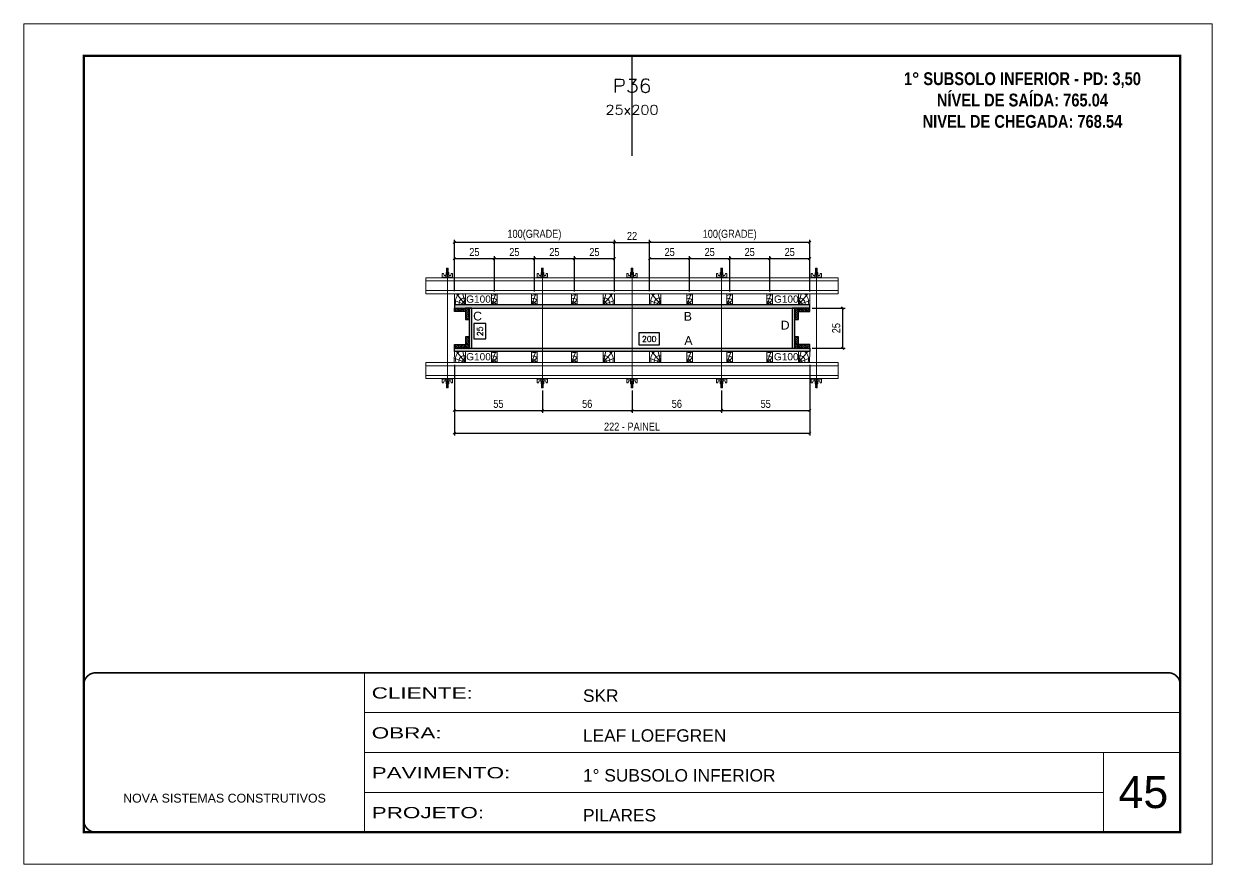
# Model space of a CAD drawing. Extents: x 14400 to 27878, y -21631 to 6985.
# Drawn here: x 14413 to 15898, y -6700 to -5650 of the extents above; entities that cross this region are included whole.
import ezdxf
from ezdxf.enums import TextEntityAlignment as Align

# ---------------------------------------------------------------- set-up
doc = ezdxf.new("R2010")
doc.units = 0
for name, pattern in [('CONTINUO', [0]), ('DASHED', [0.75, 0.5, -0.25]), ('HIDDEN', [0.375, 0.25, -0.125])]:
    doc.linetypes.add(name, pattern=pattern)
for name, color, linetype, lineweight in [('CARIMBO', 255, 'Continuous', 9), ('Folhas', 255, 'Continuous', 9), ('Hachura', 251, 'Continuous', 9), ('Madeira', 126, 'Continuous', 18), ('Perfil Metálico', 224, 'Continuous', 18), ('SARRAFO DE PRESSAO', 251, 'DASHED', 9), ('Texto Seção', 7, 'Continuous', 15)]:
    doc.layers.add(name, color=color, linetype=linetype, lineweight=lineweight)
for name, color, linetype in [('CHAPA', 1, 'Continuous'), ('COTA', 241, 'Continuous'), ('NOMENCLATURA', 7, 'Continuous'), ('SARRAFO', 251, 'Continuous'), ('Texto de Titulo', 7, 'Continuous'), ('Texto Qtd Sarr', 242, 'Continuous'), ('TEXTO_GERAL', 7, 'Continuous')]:
    doc.layers.add(name, color=color, linetype=linetype)
doc.styles.add('ARIAL', font='arial.ttf')
doc.styles.add('COTA TECNICA 2X', font='techl___.ttf', dxfattribs={"height": 10})
doc.styles.add('ROMANC', font='techb___.ttf', dxfattribs={"height": 2.5})
doc.styles.add('ROMANS', font='romans.shx')
doc.styles.add('SANSSERIF', font='sas_____.pfb')
doc.styles.add('Tecnologia', font='')
doc.styles.get('Tecnologia').set_extended_font_data('Forgotten Futurist')
doc.dimstyles.new('SECAO PILAR', dxfattribs={"dimtxt": 10, "dimasz": 3, "dimexe": 3, "dimexo": 3, "dimgap": 3, "dimtad": 1, "dimdec": 1, "dimlfac": 0.5, "dimzin": 12, "dimdsep": 46, "dimtxsty": 'COTA TECNICA 2X', "dimblk1": 'OBLIQUE', "dimblk2": 'OBLIQUE', "dimsah": 1, "dimcen": 0.9, "dimclrd": 256, "dimclre": 256, "dimclrt": 256, "dimadec": 1, "dimazin": 3, "dimtfac": 1, "dimtdec": 1, "dimtmove": 0, "dimatfit": 3, "dimfxl": 1, "dimtolj": 1, "dimtzin": 12, "dimarcsym": 0})
doc.dimstyles.new('SECÇÃO 2', dxfattribs={"dimtxt": 7, "dimasz": 6, "dimexe": 0.18, "dimexo": 2, "dimgap": -4, "dimtad": 3, "dimdec": 1, "dimlfac": 0.5, "dimzin": 12, "dimdsep": 46, "dimtxsty": 'ROMANS', "dimblk": 'ARCHTICK', "dimcen": 0.09, "dimse1": 1, "dimse2": 1, "dimsd1": 1, "dimsd2": 1, "dimclrd": 180, "dimclre": 5, "dimclrt": 1, "dimadec": 0, "dimazin": 3, "dimtfac": 1, "dimtdec": 1, "dimtofl": 0, "dimtmove": 0, "dimatfit": 3, "dimldrblk": 'ARCHTICK', "dimfxl": 1, "dimtolj": 1, "dimtzin": 0, "dimarcsym": 0})

# ---------------------------------------------------------------- blocks, each defined once
blk = doc.blocks.new('9999999999')
at = {"color": 30, "linetype": 'CONTINUO'}
for p, q in [((98564.6, 34230.2), (98564.6, 34429.4)), ((98564.6, 34379.6), (99584, 34379.6)), ((98564.6, 34329.8), (99488, 34329.8)), ((99584, 34329.8), (99488, 34329.8)), ((99488, 34329.8), (99488, 34230.2)), ((98564.6, 34280), (99488, 34280))]:
    blk.add_line(p, q, dxfattribs=at)
at = {"color": 30, "linetype": 'CONTINUO', "const_width": 2}
blk.add_lwpolyline([(99584, 34230.2), (99584, 34414.4, 0.414214), (99569, 34429.4), (98229, 34429.4, 0.414214), (98214, 34414.4), (98214, 34245.2, 0.414214), (98229, 34230.2), (99584, 34230.2)], format="xyb", dxfattribs=at)
at = {"layer": 'Folhas'}
blk.add_lwpolyline([(98139, 34190.2), (99624, 34190.2), (99624, 35240.2), (98139, 35240.2)], close=True, dxfattribs=at)
at = {"layer": 'Folhas', "color": 30, "const_width": 3}
blk.add_lwpolyline([(98214, 34230.2), (99584, 34230.2), (99584, 35200.2), (98214, 35200.2)], close=True, dxfattribs=at)
at = {"color": 7, "linetype": 'Continuous', "ltscale": 5, "style": 'ARIAL'}
for s, height, p in [('SKR', 15.48, (98837.7, 34393.1)), ('LEAF LOEFGREN', 15.483, (98837.7, 34343.3)), ('1° SUBSOLO INFERIOR', 15.483, (98837.7, 34293.5)), ('NOVA SISTEMAS CONSTRUTIVOS', 11.059, (98263.2, 34267.2)), ('PILARES', 15.48, (98837.7, 34243.7))]:
    blk.add_text(s, height=height, dxfattribs=at).set_placement(p)
at = {"layer": 'Folhas', "color": 7, "style": 'Tecnologia', "width": 1.5}
for s, p in [('CLIENTE:', (98573.7, 34397.2)), ('OBRA:', (98573.7, 34347.3)), ('PAVIMENTO:', (98573.7, 34297.5)), ('PROJETO:', (98573.7, 34247.7))]:
    blk.add_text(s, height=14, dxfattribs=at).set_placement(p)
blk = doc.blocks.new('*D2456')
at = {"layer": 'COTA', "color": 180, "lineweight": -2, "transparency": 16777216}
for p, q in [((14990.9, -6024.1), (14975.9, -6024.1)), ((14975.9, -6024.1), (14975.9, -6043.4)), ((14990.9, -6043.4), (14990.9, -6024.1)), ((14975.9, -6043.4), (14990.9, -6043.4))]:
    blk.add_line(p, q, dxfattribs=at)
at = {"layer": 'Defpoints', "color": 0, "transparency": 16777216}
for p in [(14990.8, -6004.9), (14990.8, -6054.9), (14994.9, -6054.9)]:
    blk.add_point(p, dxfattribs=at)
at = {"layer": 'COTA', "color": 1, "transparency": 16777216, "insert": (14983.4, -6033.8), "char_height": 7, "attachment_point": 5, "rotation": 90, "style": 'ROMANS'}
blk.add_mtext('\\A1;25', dxfattribs=at)
blk = doc.blocks.new('_ArchTick')
at = {"color": 0, "linetype": 'ByBlock', "const_width": 0.15}
blk.add_lwpolyline([(-0.5, -0.5), (0.5, 0.5)], dxfattribs=at)
blk = doc.blocks.new('*D2457')
at = {"layer": 'COTA', "color": 180, "lineweight": -2, "transparency": 16777216}
for p, q in [((15208, -6035.9), (15182, -6035.9)), ((15182, -6035.9), (15182, -6050.9)), ((15208, -6050.9), (15208, -6035.9)), ((15182, -6050.9), (15208, -6050.9))]:
    blk.add_line(p, q, dxfattribs=at)
at = {"layer": 'Defpoints', "color": 0, "transparency": 16777216}
for p in [(14973.5, -6054.9), (15373.5, -6054.9), (15373.5, -6054.9)]:
    blk.add_point(p, dxfattribs=at)
at = {"layer": 'COTA', "color": 1, "transparency": 16777216, "insert": (15195, -6043.4), "char_height": 7, "attachment_point": 5, "style": 'ROMANS'}
blk.add_mtext('\\A1;200', dxfattribs=at)
blk = doc.blocks.new('_Oblique')
at = {"color": 0, "linetype": 'ByBlock', "lineweight": -2}
blk.add_line((-0.5, -0.5), (0.5, 0.5), dxfattribs=at)
blk = doc.blocks.new('*D2458')
at = {"layer": 'COTA', "lineweight": -2, "transparency": 16777216}
for p, q in [((14951.5, -6075.8), (14951.5, -6164)), ((15395.5, -6075.8), (15395.5, -6164)), ((14951.5, -6161), (15395.5, -6161))]:
    blk.add_line(p, q, dxfattribs=at)
at = {"layer": 'Defpoints', "color": 0, "transparency": 16777216}
for p in [(14951.5, -6072.8), (15395.5, -6072.8), (15395.5, -6161)]:
    blk.add_point(p, dxfattribs=at)
at = {"layer": 'COTA', "lineweight": -2, "transparency": 16777216, "xscale": 3, "yscale": 3, "zscale": 3, "rotation": 180}
blk.add_blockref('_Oblique', (14951.5, -6161), dxfattribs=at)
at = {"layer": 'COTA', "lineweight": -2, "transparency": 16777216, "xscale": 3, "yscale": 3, "zscale": 3}
blk.add_blockref('_Oblique', (15395.5, -6161), dxfattribs=at)
at = {"layer": 'COTA', "transparency": 16777216, "insert": (15173.5, -6152.9), "char_height": 10, "attachment_point": 5, "style": 'COTA TECNICA 2X'}
blk.add_mtext('\\A1;222 - PAINEL', dxfattribs=at)
blk = doc.blocks.new('*D2459')
at = {"layer": 'COTA', "lineweight": -2, "transparency": 16777216}
for p, q in [((14951.5, -6075.9), (14951.5, -6135.6)), ((15061.5, -6107.6), (15061.5, -6135.6)), ((14951.5, -6132.6), (15061.5, -6132.6))]:
    blk.add_line(p, q, dxfattribs=at)
at = {"layer": 'Defpoints', "color": 0, "transparency": 16777216}
for p in [(14951.5, -6072.9), (15061.5, -6104.6), (15061.5, -6132.6)]:
    blk.add_point(p, dxfattribs=at)
at = {"layer": 'COTA', "lineweight": -2, "transparency": 16777216, "xscale": 3, "yscale": 3, "zscale": 3, "rotation": 180}
blk.add_blockref('_Oblique', (14951.5, -6132.6), dxfattribs=at)
at = {"layer": 'COTA', "lineweight": -2, "transparency": 16777216, "xscale": 3, "yscale": 3, "zscale": 3}
blk.add_blockref('_Oblique', (15061.5, -6132.6), dxfattribs=at)
at = {"layer": 'COTA', "transparency": 16777216, "insert": (15006.5, -6124.5), "char_height": 10, "attachment_point": 5, "style": 'COTA TECNICA 2X'}
blk.add_mtext('\\A1;55', dxfattribs=at)
blk = doc.blocks.new('*D2460')
at = {"layer": 'COTA', "lineweight": -2, "transparency": 16777216}
for p, q in [((15395.5, -6075.9), (15395.5, -6135.6)), ((15285.5, -6107.6), (15285.5, -6135.6)), ((15285.5, -6132.6), (15395.5, -6132.6))]:
    blk.add_line(p, q, dxfattribs=at)
at = {"layer": 'Defpoints', "color": 0, "transparency": 16777216}
for p in [(15395.5, -6072.9), (15285.5, -6104.6), (15395.5, -6132.6)]:
    blk.add_point(p, dxfattribs=at)
at = {"layer": 'COTA', "lineweight": -2, "transparency": 16777216, "xscale": 3, "yscale": 3, "zscale": 3, "rotation": 180}
blk.add_blockref('_Oblique', (15285.5, -6132.6), dxfattribs=at)
at = {"layer": 'COTA', "lineweight": -2, "transparency": 16777216, "xscale": 3, "yscale": 3, "zscale": 3}
blk.add_blockref('_Oblique', (15395.5, -6132.6), dxfattribs=at)
at = {"layer": 'COTA', "transparency": 16777216, "insert": (15340.5, -6124.5), "char_height": 10, "attachment_point": 5, "style": 'COTA TECNICA 2X'}
blk.add_mtext('\\A1;55', dxfattribs=at)
blk = doc.blocks.new('C')
at = {"layer": 'Hachura', "color": 0}
for p, q in [((0, 3.22), (0, -3.22)), ((0.45, 3.22), (0, 3.22)), ((0.46, 3.16), (0, 3.16)), ((0.46, 3.05), (0, 3.05)), ((0.46, 2.88), (0, 2.88)), ((0, 2.75), (0, -1.16)), ((0.46, 2.65), (0, 2.65)), ((0.46, 2.23), (0, 2.23)), ((0.46, 1.51), (0, 1.51)), ((0.39, 0.49), (0.17, 0.49)), ((0.45, -3.23), (0.45, 3.22)), ((0.45, 3.22), (2.58, 3.22)), ((1.74, 0.97), (0.45, 0.97)), ((1.45, 0.1), (0.45, 0.1)), ((1.35, 1.94), (1.35, 0.96)), ((2.58, 2.39), (1.47, 2.09)), ((1.74, -0.97), (1.74, 0.97)), ((1.74, 0.97), (1.74, 0.84)), ((1.74, 0.97), (1.74, 0.84)), ((1.74, 0.84), (3.35, 0.84)), ((3.35, 0.45), (1.74, 0.45)), ((2.58, 3.22), (2.58, 2.39)), ((3.32, 0.84), (3.32, -0.84)), ((3.35, 0.84), (3.35, -0.84)), ((3.68, 0.45), (3.35, 0.45)), ((3.84, -0.52), (3.35, 0.45)), ((3.35, 0.06), (3.67, -0.57)), ((3.68, 0.45), (4.16, -0.52)), ((3.72, 0.5), (4.25, -0.57)), ((4.37, -0.55), (3.83, 0.53)), ((4.15, 0.45), (3.93, 0.45)), ((4.42, -0.52), (3.93, 0.45)), ((4.15, 0.45), (4.26, 0.45)), ((4.26, 0.45), (4.74, -0.52)), ((4.3, 0.5), (4.83, -0.57)), ((4.95, -0.55), (4.41, 0.53)), ((4.51, 0.45), (4.84, 0.45)), ((5, -0.52), (4.51, 0.45)), ((4.84, 0.45), (5.32, -0.52)), ((4.88, 0.5), (5.41, -0.57)), ((5.53, -0.55), (4.99, 0.53)), ((5.58, -0.52), (5.09, 0.45)), ((5.42, 0.45), (5.09, 0.45)), ((5.58, -0.52), (5.09, 0.45)), ((5.42, 0.45), (5.74, -0.19)), ((5.46, 0.5), (5.74, -0.07)), ((5.74, 0.19), (5.57, 0.53)), ((5.74, 0.32), (5.68, 0.45)), ((5.68, 0.45), (5.74, 0.45)), ((5.74, 0.45), (5.9, 0.29)), ((5.74, 0.45), (5.74, -0.52)), ((5.9, -0.36), (5.9, 0.29)), ((0.45, 0), (0, 0)), ((0.46, -1.52), (0, -1.52)), ((0.46, -2.23), (0, -2.23)), ((0.46, -2.65), (0, -2.65)), ((0.46, -2.88), (0, -2.88)), ((0.46, -3.05), (0, -3.05)), ((0.46, -3.16), (0, -3.16)), ((0, -3.22), (2.57, -3.22)), ((0.08, -0.48), (0.29, -0.48)), ((0.29, -0.48), (0.4, -0.48)), ((0.45, 0), (0.45, -0.97)), ((0.45, -0.16), (1.45, -0.16)), ((0.45, -0.65), (0.45, -0.32)), ((0.45, -3.23), (0.45, -0.65)), ((0.45, -0.97), (1.74, -0.97)), ((1.35, -1.94), (1.35, -0.97)), ((2.58, -2.39), (1.47, -2.1)), ((3.35, -0.32), (1.74, -0.32)), ((3.35, -0.84), (1.74, -0.84)), ((2.58, -3.23), (2.58, -2.39)), ((3.35, -0.07), (3.58, -0.52)), ((3.35, -0.52), (3.58, -0.52)), ((3.84, -0.52), (4.16, -0.52)), ((4.42, -0.52), (4.74, -0.52)), ((4.63, -0.52), (4.74, -0.52)), ((5, -0.52), (5.32, -0.52)), ((5.58, -0.52), (5.74, -0.52)), ((5.74, -0.52), (5.9, -0.36)), ((5.74, -0.52), (5.74, -0.52))]:
    blk.add_line(p, q, dxfattribs=at)
for centre, radius, start, end in [((1.52, 1.94), 0.161, 104.74356, 180), ((1.44, -0.03), 0.129, 272.69497, 87.30503), ((3.81, 0.39), 0.143, 25.56881, 154.43119), ((4.39, 0.39), 0.143, 25.56881, 154.43119), ((4.97, 0.39), 0.143, 25.56881, 154.43119), ((5.55, 0.39), 0.143, 25.56881, 154.43119), ((0.17, -0.37), 0.174, 221.74404, 317.85924), ((1.52, -1.94), 0.161, 180, 255.25644), ((3.71, -0.4), 0.174, 222.14076, 318.25596), ((4.29, -0.4), 0.174, 222.14076, 318.25596), ((4.87, -0.4), 0.174, 222.14076, 318.25596), ((5.45, -0.4), 0.174, 222.14076, 318.25596), ((5.61, -0.4), 0.174, 317.85924, 318.25596)]:
    blk.add_arc(centre, radius, start, end, dxfattribs=at)
blk = doc.blocks.new('*D2473')
at = {"layer": 'COTA', "lineweight": -2, "transparency": 16777216}
for p, q in [((15173.5, -6107.6), (15173.5, -6135.6)), ((15285.5, -6107.6), (15285.5, -6135.6)), ((15173.5, -6132.6), (15285.5, -6132.6))]:
    blk.add_line(p, q, dxfattribs=at)
at = {"layer": 'Defpoints', "color": 0, "transparency": 16777216}
for p in [(15173.5, -6104.6), (15285.5, -6104.6), (15285.5, -6132.6)]:
    blk.add_point(p, dxfattribs=at)
at = {"layer": 'COTA', "lineweight": -2, "transparency": 16777216, "xscale": 3, "yscale": 3, "zscale": 3, "rotation": 180}
blk.add_blockref('_Oblique', (15173.5, -6132.6), dxfattribs=at)
at = {"layer": 'COTA', "lineweight": -2, "transparency": 16777216, "xscale": 3, "yscale": 3, "zscale": 3}
blk.add_blockref('_Oblique', (15285.5, -6132.6), dxfattribs=at)
at = {"layer": 'COTA', "transparency": 16777216, "insert": (15229.5, -6124.5), "char_height": 10, "attachment_point": 5, "style": 'COTA TECNICA 2X'}
blk.add_mtext('\\A1;56', dxfattribs=at)
blk = doc.blocks.new('*D2474')
at = {"layer": 'COTA', "lineweight": -2, "transparency": 16777216}
for p, q in [((15398.5, -6004.9), (15439.8, -6004.9)), ((15436.8, -6054.9), (15436.8, -6004.9)), ((15398.5, -6054.9), (15439.8, -6054.9))]:
    blk.add_line(p, q, dxfattribs=at)
at = {"layer": 'Defpoints', "color": 0, "transparency": 16777216}
for p in [(15395.5, -6004.9), (15436.8, -6004.9), (15395.5, -6054.9)]:
    blk.add_point(p, dxfattribs=at)
at = {"layer": 'COTA', "lineweight": -2, "transparency": 16777216, "xscale": 3, "yscale": 3, "zscale": 3}
for p, rotation in [((15436.8, -6004.9), 90), ((15436.8, -6054.9), 270)]:
    blk.add_blockref('_Oblique', p, dxfattribs=dict(at, rotation=rotation))
at = {"layer": 'COTA', "transparency": 16777216, "insert": (15428.7, -6029.9), "char_height": 10, "attachment_point": 5, "rotation": 90, "style": 'COTA TECNICA 2X'}
blk.add_mtext('\\A1;25', dxfattribs=at)
blk = doc.blocks.new('*D2475')
at = {"layer": 'COTA', "lineweight": -2, "transparency": 16777216}
for p, q in [((15061.5, -6107.6), (15061.5, -6135.6)), ((15173.5, -6107.6), (15173.5, -6135.6)), ((15061.5, -6132.6), (15173.5, -6132.6))]:
    blk.add_line(p, q, dxfattribs=at)
at = {"layer": 'Defpoints', "color": 0, "transparency": 16777216}
for p in [(15061.5, -6104.6), (15173.5, -6104.6), (15173.5, -6132.6)]:
    blk.add_point(p, dxfattribs=at)
at = {"layer": 'COTA', "lineweight": -2, "transparency": 16777216, "xscale": 3, "yscale": 3, "zscale": 3, "rotation": 180}
blk.add_blockref('_Oblique', (15061.5, -6132.6), dxfattribs=at)
at = {"layer": 'COTA', "lineweight": -2, "transparency": 16777216, "xscale": 3, "yscale": 3, "zscale": 3}
blk.add_blockref('_Oblique', (15173.5, -6132.6), dxfattribs=at)
at = {"layer": 'COTA', "transparency": 16777216, "insert": (15117.5, -6124.5), "char_height": 10, "attachment_point": 5, "style": 'COTA TECNICA 2X'}
blk.add_mtext('\\A1;56', dxfattribs=at)
blk = doc.blocks.new('PONTALETE')
at = {"layer": 'Madeira'}
for q in [(2.71, 7), (7, 5.76), (7, 1.74)]:
    blk.add_line((0, 0), q, dxfattribs=at)
blk.add_lwpolyline([(0, 0), (7, 0), (7, 7), (0, 7)], close=True, dxfattribs=at)
for centre, radius, start, end in [((2.04, 0.06), 6.23, 37.28179, 109.09128), ((1.09, 0.9), 3.19, 343.60304, 109.98471), ((-0.21, -0.78), 3.09, 14.63219, 86.0383)]:
    blk.add_arc(centre, radius, start, end, dxfattribs=at)
blk = doc.blocks.new('MEIO PONTALETE')
at = {"layer": 'Madeira'}
for q in [(2.71, 7), (3.5, 2.88), (3.5, 0.87)]:
    blk.add_line((0, 0), q, dxfattribs=at)
blk.add_lwpolyline([(0, 0), (3.5, 0), (3.5, 7), (0, 7)], close=True, dxfattribs=at)
for centre, radius, start, end in [((2.04, 0.06), 6.23, 76.44987, 109.09128), ((1.09, 0.9), 3.19, 40.90626, 109.98471), ((-0.21, -0.78), 3.09, 14.63219, 86.0383)]:
    blk.add_arc(centre, radius, start, end, dxfattribs=at)
blk = doc.blocks.new('*D2461')
at = {"layer": 'COTA', "lineweight": -2, "transparency": 16777216}
for p, q in [((15195.5, -5983.8), (15195.5, -5939.9)), ((15245.5, -5983.9), (15245.5, -5939.9)), ((15195.5, -5942.9), (15245.5, -5942.9))]:
    blk.add_line(p, q, dxfattribs=at)
at = {"layer": 'Defpoints', "color": 0, "transparency": 16777216}
for p in [(15245.5, -5942.9), (15195.5, -5986.8), (15245.5, -5986.9)]:
    blk.add_point(p, dxfattribs=at)
at = {"layer": 'COTA', "lineweight": -2, "transparency": 16777216, "xscale": 3, "yscale": 3, "zscale": 3, "rotation": 180}
blk.add_blockref('_Oblique', (15195.5, -5942.9), dxfattribs=at)
at = {"layer": 'COTA', "lineweight": -2, "transparency": 16777216, "xscale": 3, "yscale": 3, "zscale": 3}
blk.add_blockref('_Oblique', (15245.5, -5942.9), dxfattribs=at)
at = {"layer": 'COTA', "transparency": 16777216, "insert": (15220.5, -5934.8), "char_height": 10, "attachment_point": 5, "style": 'COTA TECNICA 2X'}
blk.add_mtext('\\A1;25', dxfattribs=at)
blk = doc.blocks.new('*D2462')
at = {"layer": 'COTA', "lineweight": -2, "transparency": 16777216}
for p, q in [((15195.5, -5983.8), (15195.5, -5919.7)), ((15395.5, -5922.7), (15195.5, -5922.7)), ((15395.5, -5983.9), (15395.5, -5919.7))]:
    blk.add_line(p, q, dxfattribs=at)
at = {"layer": 'Defpoints', "color": 0, "transparency": 16777216}
for p in [(15195.5, -5922.7), (15195.5, -5986.8), (15395.5, -5986.9)]:
    blk.add_point(p, dxfattribs=at)
at = {"layer": 'COTA', "lineweight": -2, "transparency": 16777216, "xscale": 3, "yscale": 3, "zscale": 3, "rotation": 180}
blk.add_blockref('_Oblique', (15195.5, -5922.7), dxfattribs=at)
at = {"layer": 'COTA', "lineweight": -2, "transparency": 16777216, "xscale": 3, "yscale": 3, "zscale": 3}
blk.add_blockref('_Oblique', (15395.5, -5922.7), dxfattribs=at)
at = {"layer": 'COTA', "transparency": 16777216, "insert": (15295.5, -5913.5), "char_height": 10, "attachment_point": 5, "style": 'COTA TECNICA 2X'}
blk.add_mtext('\\A1;100(GRADE)', dxfattribs=at)
blk = doc.blocks.new('*D2476')
at = {"layer": 'COTA', "lineweight": -2, "transparency": 16777216}
for p, q in [((15245.5, -5983.9), (15245.5, -5939.9)), ((15295.5, -5983.9), (15295.5, -5939.9)), ((15245.5, -5942.9), (15295.5, -5942.9))]:
    blk.add_line(p, q, dxfattribs=at)
at = {"layer": 'Defpoints', "color": 0, "transparency": 16777216}
for p in [(15295.5, -5942.9), (15245.5, -5986.9), (15295.5, -5986.9)]:
    blk.add_point(p, dxfattribs=at)
at = {"layer": 'COTA', "lineweight": -2, "transparency": 16777216, "xscale": 3, "yscale": 3, "zscale": 3, "rotation": 180}
blk.add_blockref('_Oblique', (15245.5, -5942.9), dxfattribs=at)
at = {"layer": 'COTA', "lineweight": -2, "transparency": 16777216, "xscale": 3, "yscale": 3, "zscale": 3}
blk.add_blockref('_Oblique', (15295.5, -5942.9), dxfattribs=at)
at = {"layer": 'COTA', "transparency": 16777216, "insert": (15270.5, -5934.8), "char_height": 10, "attachment_point": 5, "style": 'COTA TECNICA 2X'}
blk.add_mtext('\\A1;25', dxfattribs=at)
blk = doc.blocks.new('*D2477')
at = {"layer": 'COTA', "lineweight": -2, "transparency": 16777216}
for p, q in [((15295.5, -5983.9), (15295.5, -5939.9)), ((15345.5, -5983.9), (15345.5, -5939.9)), ((15295.5, -5942.9), (15345.5, -5942.9))]:
    blk.add_line(p, q, dxfattribs=at)
at = {"layer": 'Defpoints', "color": 0, "transparency": 16777216}
for p in [(15345.5, -5942.9), (15295.5, -5986.9), (15345.5, -5986.9)]:
    blk.add_point(p, dxfattribs=at)
at = {"layer": 'COTA', "lineweight": -2, "transparency": 16777216, "xscale": 3, "yscale": 3, "zscale": 3, "rotation": 180}
blk.add_blockref('_Oblique', (15295.5, -5942.9), dxfattribs=at)
at = {"layer": 'COTA', "lineweight": -2, "transparency": 16777216, "xscale": 3, "yscale": 3, "zscale": 3}
blk.add_blockref('_Oblique', (15345.5, -5942.9), dxfattribs=at)
at = {"layer": 'COTA', "transparency": 16777216, "insert": (15320.5, -5934.8), "char_height": 10, "attachment_point": 5, "style": 'COTA TECNICA 2X'}
blk.add_mtext('\\A1;25', dxfattribs=at)
blk = doc.blocks.new('*D2478')
at = {"layer": 'COTA', "lineweight": -2, "transparency": 16777216}
for p, q in [((15345.5, -5983.9), (15345.5, -5939.9)), ((15395.5, -5983.9), (15395.5, -5939.9)), ((15345.5, -5942.9), (15395.5, -5942.9))]:
    blk.add_line(p, q, dxfattribs=at)
at = {"layer": 'Defpoints', "color": 0, "transparency": 16777216}
for p in [(15395.5, -5942.9), (15345.5, -5986.9), (15395.5, -5986.9)]:
    blk.add_point(p, dxfattribs=at)
at = {"layer": 'COTA', "lineweight": -2, "transparency": 16777216, "xscale": 3, "yscale": 3, "zscale": 3, "rotation": 180}
blk.add_blockref('_Oblique', (15345.5, -5942.9), dxfattribs=at)
at = {"layer": 'COTA', "lineweight": -2, "transparency": 16777216, "xscale": 3, "yscale": 3, "zscale": 3}
blk.add_blockref('_Oblique', (15395.5, -5942.9), dxfattribs=at)
at = {"layer": 'COTA', "transparency": 16777216, "insert": (15370.5, -5934.8), "char_height": 10, "attachment_point": 5, "style": 'COTA TECNICA 2X'}
blk.add_mtext('\\A1;25', dxfattribs=at)
blk = doc.blocks.new('*D2463')
at = {"layer": 'COTA', "lineweight": -2, "transparency": 16777216}
for p, q in [((14951.5, -5983.8), (14951.5, -5939.9)), ((15001.5, -5983.9), (15001.5, -5939.9)), ((14951.5, -5942.9), (15001.5, -5942.9))]:
    blk.add_line(p, q, dxfattribs=at)
at = {"layer": 'Defpoints', "color": 0, "transparency": 16777216}
for p in [(15001.5, -5942.9), (14951.5, -5986.8), (15001.5, -5986.9)]:
    blk.add_point(p, dxfattribs=at)
at = {"layer": 'COTA', "lineweight": -2, "transparency": 16777216, "xscale": 3, "yscale": 3, "zscale": 3, "rotation": 180}
blk.add_blockref('_Oblique', (14951.5, -5942.9), dxfattribs=at)
at = {"layer": 'COTA', "lineweight": -2, "transparency": 16777216, "xscale": 3, "yscale": 3, "zscale": 3}
blk.add_blockref('_Oblique', (15001.5, -5942.9), dxfattribs=at)
at = {"layer": 'COTA', "transparency": 16777216, "insert": (14976.5, -5934.8), "char_height": 10, "attachment_point": 5, "style": 'COTA TECNICA 2X'}
blk.add_mtext('\\A1;25', dxfattribs=at)
blk = doc.blocks.new('*D2464')
at = {"layer": 'COTA', "lineweight": -2, "transparency": 16777216}
for p, q in [((14951.5, -5983.8), (14951.5, -5919.7)), ((15151.5, -5922.7), (14951.5, -5922.7)), ((15151.5, -5983.9), (15151.5, -5919.7))]:
    blk.add_line(p, q, dxfattribs=at)
at = {"layer": 'Defpoints', "color": 0, "transparency": 16777216}
for p in [(14951.5, -5922.7), (14951.5, -5986.8), (15151.5, -5986.9)]:
    blk.add_point(p, dxfattribs=at)
at = {"layer": 'COTA', "lineweight": -2, "transparency": 16777216, "xscale": 3, "yscale": 3, "zscale": 3, "rotation": 180}
blk.add_blockref('_Oblique', (14951.5, -5922.7), dxfattribs=at)
at = {"layer": 'COTA', "lineweight": -2, "transparency": 16777216, "xscale": 3, "yscale": 3, "zscale": 3}
blk.add_blockref('_Oblique', (15151.5, -5922.7), dxfattribs=at)
at = {"layer": 'COTA', "transparency": 16777216, "insert": (15051.5, -5913.5), "char_height": 10, "attachment_point": 5, "style": 'COTA TECNICA 2X'}
blk.add_mtext('\\A1;100(GRADE)', dxfattribs=at)
blk = doc.blocks.new('*D2479')
at = {"layer": 'COTA', "lineweight": -2, "transparency": 16777216}
for p, q in [((15001.5, -5983.9), (15001.5, -5939.9)), ((15051.5, -5983.9), (15051.5, -5939.9)), ((15001.5, -5942.9), (15051.5, -5942.9))]:
    blk.add_line(p, q, dxfattribs=at)
at = {"layer": 'Defpoints', "color": 0, "transparency": 16777216}
for p in [(15051.5, -5942.9), (15001.5, -5986.9), (15051.5, -5986.9)]:
    blk.add_point(p, dxfattribs=at)
at = {"layer": 'COTA', "lineweight": -2, "transparency": 16777216, "xscale": 3, "yscale": 3, "zscale": 3, "rotation": 180}
blk.add_blockref('_Oblique', (15001.5, -5942.9), dxfattribs=at)
at = {"layer": 'COTA', "lineweight": -2, "transparency": 16777216, "xscale": 3, "yscale": 3, "zscale": 3}
blk.add_blockref('_Oblique', (15051.5, -5942.9), dxfattribs=at)
at = {"layer": 'COTA', "transparency": 16777216, "insert": (15026.5, -5934.8), "char_height": 10, "attachment_point": 5, "style": 'COTA TECNICA 2X'}
blk.add_mtext('\\A1;25', dxfattribs=at)
blk = doc.blocks.new('*D2480')
at = {"layer": 'COTA', "lineweight": -2, "transparency": 16777216}
for p, q in [((15051.5, -5983.9), (15051.5, -5939.9)), ((15101.5, -5983.9), (15101.5, -5939.9)), ((15051.5, -5942.9), (15101.5, -5942.9))]:
    blk.add_line(p, q, dxfattribs=at)
at = {"layer": 'Defpoints', "color": 0, "transparency": 16777216}
for p in [(15101.5, -5942.9), (15051.5, -5986.9), (15101.5, -5986.9)]:
    blk.add_point(p, dxfattribs=at)
at = {"layer": 'COTA', "lineweight": -2, "transparency": 16777216, "xscale": 3, "yscale": 3, "zscale": 3, "rotation": 180}
blk.add_blockref('_Oblique', (15051.5, -5942.9), dxfattribs=at)
at = {"layer": 'COTA', "lineweight": -2, "transparency": 16777216, "xscale": 3, "yscale": 3, "zscale": 3}
blk.add_blockref('_Oblique', (15101.5, -5942.9), dxfattribs=at)
at = {"layer": 'COTA', "transparency": 16777216, "insert": (15076.5, -5934.8), "char_height": 10, "attachment_point": 5, "style": 'COTA TECNICA 2X'}
blk.add_mtext('\\A1;25', dxfattribs=at)
blk = doc.blocks.new('*D2481')
at = {"layer": 'COTA', "lineweight": -2, "transparency": 16777216}
for p, q in [((15101.5, -5983.9), (15101.5, -5939.9)), ((15151.5, -5983.9), (15151.5, -5939.9)), ((15101.5, -5942.9), (15151.5, -5942.9))]:
    blk.add_line(p, q, dxfattribs=at)
at = {"layer": 'Defpoints', "color": 0, "transparency": 16777216}
for p in [(15151.5, -5942.9), (15101.5, -5986.9), (15151.5, -5986.9)]:
    blk.add_point(p, dxfattribs=at)
at = {"layer": 'COTA', "lineweight": -2, "transparency": 16777216, "xscale": 3, "yscale": 3, "zscale": 3, "rotation": 180}
blk.add_blockref('_Oblique', (15101.5, -5942.9), dxfattribs=at)
at = {"layer": 'COTA', "lineweight": -2, "transparency": 16777216, "xscale": 3, "yscale": 3, "zscale": 3}
blk.add_blockref('_Oblique', (15151.5, -5942.9), dxfattribs=at)
at = {"layer": 'COTA', "transparency": 16777216, "insert": (15126.5, -5934.8), "char_height": 10, "attachment_point": 5, "style": 'COTA TECNICA 2X'}
blk.add_mtext('\\A1;25', dxfattribs=at)
blk = doc.blocks.new('*D2482')
at = {"layer": 'COTA', "lineweight": -2, "transparency": 16777216}
for p, q in [((15151.5, -5983.9), (15151.5, -5919.7)), ((15151.5, -5922.7), (15195.5, -5922.7)), ((15195.5, -5983.8), (15195.5, -5919.7))]:
    blk.add_line(p, q, dxfattribs=at)
at = {"layer": 'Defpoints', "color": 0, "transparency": 16777216}
for p in [(15195.5, -5922.7), (15151.5, -5986.9), (15195.5, -5986.8)]:
    blk.add_point(p, dxfattribs=at)
at = {"layer": 'COTA', "lineweight": -2, "transparency": 16777216, "xscale": 3, "yscale": 3, "zscale": 3, "rotation": 180}
blk.add_blockref('_Oblique', (15151.5, -5922.7), dxfattribs=at)
at = {"layer": 'COTA', "lineweight": -2, "transparency": 16777216, "xscale": 3, "yscale": 3, "zscale": 3}
blk.add_blockref('_Oblique', (15195.5, -5922.7), dxfattribs=at)
at = {"layer": 'COTA', "transparency": 16777216, "insert": (15173.5, -5914.7), "char_height": 10, "attachment_point": 5, "style": 'COTA TECNICA 2X'}
blk.add_mtext('\\A1;22', dxfattribs=at)
blk = doc.blocks.new('titulo1')
at = {"layer": 'Defpoints', "color": 252, "linetype": 'HIDDEN', "ltscale": 2}
blk.add_line((0, 0), (0, 125), dxfattribs=at)
at = {"layer": 'Defpoints', "style": 'ROMANS', "oblique": 15}
blk.add_attdef('FOLHA', text='', height=10, dxfattribs=at).set_placement((0, 15.6), align=Align.MIDDLE_CENTER)
at = {"layer": 'Texto Qtd Sarr', "color": 3, "style": 'ROMANS', "oblique": 15}
for tag, height, p in [('TITULO', 17, (0, 71.4)), ('SEÇÃO', 12, (0, 41.5))]:
    blk.add_attdef(tag, text='', height=height, dxfattribs=at).set_placement(p, align=Align.MIDDLE_CENTER)

msp = doc.modelspace()

# ---------------------------------------------------------------- hatches: boundary and pattern name
at = {"layer": 'Hachura'}
h = msp.add_hatch(color=256, dxfattribs=at)
h.dxf.hatch_style = 1
h.paths.add_polyline_path([(15395.47, -6004.85), (15395.47, -6000.85), (14951.47, -6000.85), (14951.47, -6004.85)])
h = msp.add_hatch(dxfattribs=at)
h.set_pattern_fill('ANSI31', color=256, scale=0.5, angle=180, style=0)
h.set_pattern_definition([(225, (5827.515, -28900.659), (1.12253202, -1.12253202), [])])
h.paths.add_polyline_path([(14965.47, -6009.25), (14965.47, -6004.85), (14951.47, -6004.85), (14951.47, -6009.25)])
h = msp.add_hatch(dxfattribs=at)
h.set_pattern_fill('ANSI31', color=256, scale=0.5, angle=270, style=0)
h.set_pattern_definition([(315, (37861.275, -15507.8027), (1.12253202, 1.12253202), [])])
h.paths.add_polyline_path([(14969.87, -6018.85), (14965.47, -6018.85), (14965.47, -6004.85), (14969.87, -6004.85)])
h = msp.add_hatch(color=256, dxfattribs=at)
h.dxf.hatch_style = 1
h.paths.add_polyline_path([(14969.87, -6054.85), (14973.47, -6054.85), (14973.47, -6004.85), (14969.87, -6004.85)])
h = msp.add_hatch(color=256, dxfattribs=at)
h.dxf.hatch_style = 1
h.paths.add_polyline_path([(15373.47, -6054.85), (15377.07, -6054.85), (15377.07, -6004.85), (15373.47, -6004.85)])
h = msp.add_hatch(dxfattribs=at)
h.set_pattern_fill('ANSI31', color=256, scale=0.5, angle=270, style=0)
h.set_pattern_definition([(315, (38272.875, -15507.8027), (1.12253202, 1.12253202), [])])
h.paths.add_polyline_path([(15381.47, -6018.85), (15377.07, -6018.85), (15377.07, -6004.85), (15381.47, -6004.85)])
h = msp.add_hatch(dxfattribs=at)
h.set_pattern_fill('ANSI31', color=256, scale=0.5, angle=180, style=0)
h.set_pattern_definition([(225, (6257.515, -28934.259), (1.12253202, -1.12253202), [])])
h.paths.add_polyline_path([(15395.47, -6004.85), (15395.47, -6009.25), (15381.47, -6009.25), (15381.47, -6004.85)])
h = msp.add_hatch(dxfattribs=at)
h.set_pattern_fill('ANSI31', color=256, scale=0.5, angle=270, style=0)
h.set_pattern_definition([(315, (37861.275, -15543.8027), (1.12253202, 1.12253202), [])])
h.paths.add_polyline_path([(14969.87, -6054.85), (14965.47, -6054.85), (14965.47, -6040.85), (14969.87, -6040.85)])
h = msp.add_hatch(dxfattribs=at)
h.set_pattern_fill('ANSI31', color=256, scale=0.5, angle=270, style=0)
h.set_pattern_definition([(315, (38272.875, -15543.8027), (1.12253202, 1.12253202), [])])
h.paths.add_polyline_path([(15381.47, -6054.85), (15377.07, -6054.85), (15377.07, -6040.85), (15381.47, -6040.85)])
h = msp.add_hatch(dxfattribs=at)
h.set_pattern_fill('ANSI31', color=256, scale=0.5, angle=180, style=0)
h.set_pattern_definition([(225, (5827.515, -28946.259), (1.12253202, -1.12253202), [])])
h.paths.add_polyline_path([(14965.47, -6054.85), (14965.47, -6050.45), (14951.47, -6050.45), (14951.47, -6054.85)])
h = msp.add_hatch(color=256, dxfattribs=at)
h.dxf.hatch_style = 1
h.paths.add_polyline_path([(15395.47, -6054.85), (15395.47, -6058.85), (14951.47, -6058.85), (14951.47, -6054.85)])
h = msp.add_hatch(dxfattribs=at)
h.set_pattern_fill('ANSI31', color=256, scale=0.5, angle=180, style=0)
h.set_pattern_definition([(225, (5892.515, -28946.259), (1.12253202, -1.12253202), [])])
h.paths.add_polyline_path([(15381.47, -6054.85), (15381.47, -6050.45), (15395.47, -6050.45), (15395.47, -6054.85)])

# ---------------------------------------------------------------- linework, layer by layer
at = {"layer": 'CHAPA'}
for points in [[(15395.47, -6004.85), (15395.47, -6000.85), (14951.47, -6000.85), (14951.47, -6004.85)], [(14969.87, -6054.85), (14973.47, -6054.85), (14973.47, -6004.85), (14969.87, -6004.85)], [(15373.47, -6054.85), (15377.07, -6054.85), (15377.07, -6004.85), (15373.47, -6004.85)], [(15395.47, -6054.85), (15395.47, -6058.85), (14951.47, -6058.85), (14951.47, -6054.85)]]:
    msp.add_lwpolyline(points, close=True, dxfattribs=at)
at = {"layer": 'Hachura'}
for p, q in [((14942.78, -6103.62), (14942.78, -5959.88)), ((15061.47, -6103.62), (15061.47, -5959.88)), ((15173.47, -6103.62), (15173.47, -5959.88)), ((15285.47, -6103.62), (15285.47, -5959.88)), ((15403.86, -6103.62), (15403.86, -5959.88))]:
    msp.add_line(p, q, dxfattribs=at)
at = {"layer": 'Madeira'}
for points in [[(14951.47, -6000.85), (14951.48, -5986.85), (15151.48, -5986.85), (15151.46, -6000.85)], [(15195.47, -6000.85), (15195.49, -5986.85), (15395.48, -5986.85), (15395.47, -6000.85)], [(14951.45, -6072.83), (14951.47, -6058.83), (15151.46, -6058.84), (15151.44, -6072.84)], [(15195.46, -6072.83), (15195.47, -6058.83), (15395.47, -6058.84), (15395.45, -6072.84)]]:
    msp.add_lwpolyline(points, close=True, dxfattribs=at)
at = {"layer": 'Perfil Metálico'}
for p, q in [((15431.18, -5970.91), (14915.75, -5970.91)), ((15431.18, -5982.91), (14915.75, -5982.91)), ((15431.18, -6076.85), (14915.75, -6076.85)), ((15431.18, -6088.85), (14915.75, -6088.85))]:
    msp.add_line(p, q, dxfattribs=at)
for points in [[(15431.18, -5986.85), (15431.18, -5966.85), (14915.75, -5966.91), (14915.75, -5986.91)], [(14915.75, -6072.85), (14915.75, -6092.85), (15431.18, -6092.79), (15431.18, -6072.79)]]:
    msp.add_lwpolyline(points, close=True, dxfattribs=at)
at = {"layer": 'SARRAFO'}
for points in [[(14951.47, -6004.85), (14965.47, -6004.85), (14965.47, -6009.25), (14951.47, -6009.25)], [(14951.47, -6004.85), (14965.47, -6004.85), (14965.47, -6009.25), (14951.47, -6009.25)], [(14965.47, -6004.85), (14965.47, -6018.85), (14969.87, -6018.85), (14969.87, -6004.85)], [(14965.47, -6004.85), (14965.47, -6018.85), (14969.87, -6018.85), (14969.87, -6004.85)], [(15377.07, -6004.85), (15377.07, -6018.85), (15381.47, -6018.85), (15381.47, -6004.85)], [(15377.07, -6004.85), (15377.07, -6018.85), (15381.47, -6018.85), (15381.47, -6004.85)], [(15381.47, -6009.25), (15395.47, -6009.25), (15395.47, -6004.85), (15381.47, -6004.85)], [(15381.47, -6009.25), (15395.47, -6009.25), (15395.47, -6004.85), (15381.47, -6004.85)], [(14965.47, -6040.85), (14965.47, -6054.85), (14969.87, -6054.85), (14969.87, -6040.85)], [(14965.47, -6040.85), (14965.47, -6054.85), (14969.87, -6054.85), (14969.87, -6040.85)], [(15377.07, -6040.85), (15377.07, -6054.85), (15381.47, -6054.85), (15381.47, -6040.85)], [(15377.07, -6040.85), (15377.07, -6054.85), (15381.47, -6054.85), (15381.47, -6040.85)], [(14951.47, -6050.45), (14965.47, -6050.45), (14965.47, -6054.85), (14951.47, -6054.85)], [(14951.47, -6050.45), (14965.47, -6050.45), (14965.47, -6054.85), (14951.47, -6054.85)], [(15395.47, -6050.45), (15381.47, -6050.45), (15381.47, -6054.85), (15395.47, -6054.85)], [(15395.47, -6050.45), (15381.47, -6050.45), (15381.47, -6054.85), (15395.47, -6054.85)]]:
    msp.add_lwpolyline(points, close=True, dxfattribs=at)

# ---------------------------------------------------------------- block references
at = {"layer": 'Hachura', "linetype": 'Continuous', "yscale": 2, "zscale": 2}
for p, xscale, rotation in [((14942.79, -5966.88), -2, 270), ((15061.46, -5966.88), 2, 90.00000000000001), ((15173.46, -5966.88), 2, 90.00000000000001), ((15285.46, -5966.88), 2, 90.00000000000001), ((15403.85, -5966.88), 2, 90.00000000000001), ((14942.78, -6092.82), 2, 270), ((15061.47, -6092.82), -2, 90), ((15173.47, -6092.82), -2, 90), ((15285.47, -6092.82), -2, 90), ((15403.86, -6092.82), -2, 90)]:
    msp.add_blockref('C', p, dxfattribs=dict(at, xscale=xscale, rotation=rotation))
at = {"layer": 'Madeira'}
for name, p, xscale, yscale, zscale, rotation in [('PONTALETE', (14965.47, -6000.85), 2, 2, 2, 89.93708930310329), ('MEIO PONTALETE', (14997.97, -6000.85), 1.999999997962732, 1.999999997962732, 1.999999997962732, 359.9370893031033), ('MEIO PONTALETE', (15047.97, -6000.85), 1.999999997962732, 1.999999997962732, 1.999999997962732, 359.9370893031033), ('MEIO PONTALETE', (15097.97, -6000.85), 1.999999997962732, 1.999999997962732, 1.999999997962732, 359.9370893031033), ('PONTALETE', (15137.46, -6000.84), -2, 2, 2, 269.9370893031033), ('PONTALETE', (15209.47, -6000.85), 2, 2, 2, 89.93708930310329), ('MEIO PONTALETE', (15241.97, -6000.85), 1.999999997962732, 1.999999997962732, 1.999999997962732, 359.9370893031033), ('MEIO PONTALETE', (15291.97, -6000.85), 1.999999997962732, 1.999999997962732, 1.999999997962732, 359.9370893031033), ('MEIO PONTALETE', (15341.97, -6000.85), 1.999999997962732, 1.999999997962732, 1.999999997962732, 359.9370893031033), ('PONTALETE', (15381.47, -6000.84), -2, 2, 2, 269.9370893031033), ('PONTALETE', (14965.45, -6072.84), 2, 2, 2, 89.93708930310329), ('MEIO PONTALETE', (14997.95, -6072.83), 1.999999997962732, 1.999999997962732, 1.999999997962732, 359.9370893031033), ('MEIO PONTALETE', (15047.95, -6072.83), 1.999999997962732, 1.999999997962732, 1.999999997962732, 359.9370893031033), ('MEIO PONTALETE', (15097.95, -6072.83), 1.999999997962732, 1.999999997962732, 1.999999997962732, 359.9370893031033), ('PONTALETE', (15137.44, -6072.82), -2, 2, 2, 269.9370893031033), ('PONTALETE', (15209.46, -6072.84), 2, 2, 2, 89.93708930310329), ('MEIO PONTALETE', (15241.96, -6072.83), 1.999999997962732, 1.999999997962732, 1.999999997962732, 359.9370893031033), ('MEIO PONTALETE', (15291.96, -6072.83), 1.999999997962732, 1.999999997962732, 1.999999997962732, 359.9370893031033), ('MEIO PONTALETE', (15341.96, -6072.83), 1.999999997962732, 1.999999997962732, 1.999999997962732, 359.9370893031033), ('PONTALETE', (15381.45, -6072.82), -2, 2, 2, 269.9370893031033)]:
    msp.add_blockref(name, p, dxfattribs=dict(at, xscale=xscale, yscale=yscale, zscale=zscale, rotation=rotation))
at = {"layer": 'SARRAFO DE PRESSAO', "color": 6, "linetype": 'ByBlock'}
msp.add_blockref('9999999999', (-83725.51, -40889.8), dxfattribs=at)
at = {"layer": 'Texto Seção'}
ref = msp.add_blockref('titulo1', (15173.47, -5814.6), dxfattribs=at)
ref.add_attrib('TITULO', 'P36', dxfattribs={"layer": 'Texto de Titulo', "color": 7, "height": 17, "style": 'ROMANS', "width": 1.1}).set_placement((15173.47, -5727.1), align=Align.MIDDLE_CENTER)
ref.add_attrib('SEÇÃO', '25x200', dxfattribs={"layer": 'Texto de Titulo', "color": 7, "height": 12, "style": 'ROMANS', "width": 1.1}).set_placement((15173.47, -5757.1), align=Align.MIDDLE_CENTER)

# ---------------------------------------------------------------- texts
at = {"layer": 'CARIMBO', "style": 'ARIAL'}
msp.add_text('45', height=40, dxfattribs=at).set_placement((15781.33, -6629.46))
at = {"layer": 'NOMENCLATURA', "color": 2, "insert": (15661.31, -5683.54), "char_height": 16, "attachment_point": 2, "style": 'ROMANC'}
msp.add_mtext_dynamic_manual_height_columns('\\P1° SUBSOLO INFERIOR - PD: 3,50\\PNÍVEL DE SAÍDA: 765.04\\PNIVEL DE CHEGADA: 768.54', width=432.3511, gutter_width=1, heights=[0], dxfattribs=at)
at = {"layer": 'TEXTO_GERAL', "color": 0, "linetype": 'Continuous', "style": 'SANSSERIF'}
for p in [(14966.32, -5993.55), (15350.87, -5993.55), (14966.31, -6065.54), (15350.85, -6065.54)]:
    msp.add_text('G100', height=9, dxfattribs=at).set_placement(p, align=Align.MIDDLE_LEFT)
at = {"layer": 'TEXTO_GERAL', "style": 'ARIAL'}
for s, p in [('C', (14980.48, -6014.8)), ('B', (15243.23, -6015.1)), ('D', (15364.83, -6026.13)), ('A', (15243.98, -6045.33))]:
    msp.add_text(s, height=11, dxfattribs=at).set_placement(p, align=Align.MIDDLE_CENTER)

# ---------------------------------------------------------------- dimensions: what is measured, and where the dimension line sits
at = {"layer": 'COTA'}
for base, p1, p2, text, picture, middle in [((14951.48, -5922.72), (15151.48, -5986.86), (14951.48, -5986.84), '<>(GRADE)', '*D2464', (15051.48, -5913.5)), ((15195.49, -5922.72), (15395.48, -5986.86), (15195.49, -5986.84), '<>(GRADE)', '*D2462', (15295.49, -5913.5)), ((15395.47, -6161.01), (14951.47, -6072.84), (15395.47, -6072.8), '<> - PAINEL', '*D2458', (15173.47, -6152.94))]:
    dim = msp.add_linear_dim(base=base, p1=p1, p2=p2, text=text, dimstyle='SECAO PILAR', dxfattribs=at)
    dim.commit()
    dim.dimension.update_dxf_attribs({"geometry": picture, "text_midpoint": middle})
for base, p1, p2, picture, middle in [((15195.49, -5922.72), (15151.48, -5986.88), (15195.49, -5986.84), '*D2482', (15173.48, -5914.72)), ((15001.48, -5942.91), (14951.48, -5986.84), (15001.48, -5986.85), '*D2463', (14976.48, -5934.8)), ((15051.48, -5942.91), (15001.48, -5986.85), (15051.48, -5986.85), '*D2479', (15026.48, -5934.8)), ((15101.48, -5942.91), (15051.48, -5986.85), (15101.48, -5986.85), '*D2480', (15076.48, -5934.8)), ((15151.48, -5942.91), (15101.48, -5986.85), (15151.48, -5986.85), '*D2481', (15126.48, -5934.8)), ((15245.49, -5942.91), (15195.49, -5986.84), (15245.49, -5986.85), '*D2461', (15220.49, -5934.8)), ((15295.49, -5942.91), (15245.49, -5986.85), (15295.49, -5986.85), '*D2476', (15270.49, -5934.8)), ((15345.49, -5942.91), (15295.49, -5986.85), (15345.49, -5986.85), '*D2477', (15320.49, -5934.8)), ((15395.48, -5942.91), (15345.49, -5986.85), (15395.48, -5986.85), '*D2478', (15370.49, -5934.8)), ((15061.53, -6132.59), (14951.47, -6072.85), (15061.53, -6104.62), '*D2459', (15006.5, -6124.48)), ((15395.47, -6132.59), (15285.53, -6104.62), (15395.47, -6072.85), '*D2460', (15340.5, -6124.48)), ((15173.53, -6132.59), (15061.53, -6104.62), (15173.53, -6104.62), '*D2475', (15117.53, -6124.48)), ((15285.53, -6132.59), (15173.53, -6104.62), (15285.53, -6104.62), '*D2473', (15229.53, -6124.48))]:
    dim = msp.add_linear_dim(base=base, p1=p1, p2=p2, dimstyle='SECAO PILAR', dxfattribs=at)
    dim.commit()
    dim.dimension.update_dxf_attribs({"geometry": picture, "text_midpoint": middle})
dim = msp.add_linear_dim(base=(14994.88, -6054.85), p1=(14990.79, -6004.85), p2=(14990.79, -6054.85), angle=270, dimstyle='SECÇÃO 2', dxfattribs=at)
dim.commit()
dim.dimension.update_dxf_attribs({"geometry": '*D2456', "text_midpoint": (14994.88, -6033.78), "dimtype": 160})
dim = msp.add_linear_dim(base=(15436.77, -6004.85), p1=(15395.47, -6054.85), p2=(15395.47, -6004.85), angle=90, dimstyle='SECAO PILAR', dxfattribs=at)
dim.commit()
dim.dimension.update_dxf_attribs({"geometry": '*D2474', "text_midpoint": (15428.66, -6029.85)})
dim = msp.add_linear_dim(base=(15373.47, -6054.85), p1=(14973.47, -6054.85), p2=(15373.47, -6054.85), dimstyle='SECÇÃO 2', dxfattribs=at)
dim.commit()
dim.dimension.update_dxf_attribs({"geometry": '*D2457', "text_midpoint": (15194.98, -6054.85), "dimtype": 160})

doc.saveas('drawing.dxf')
